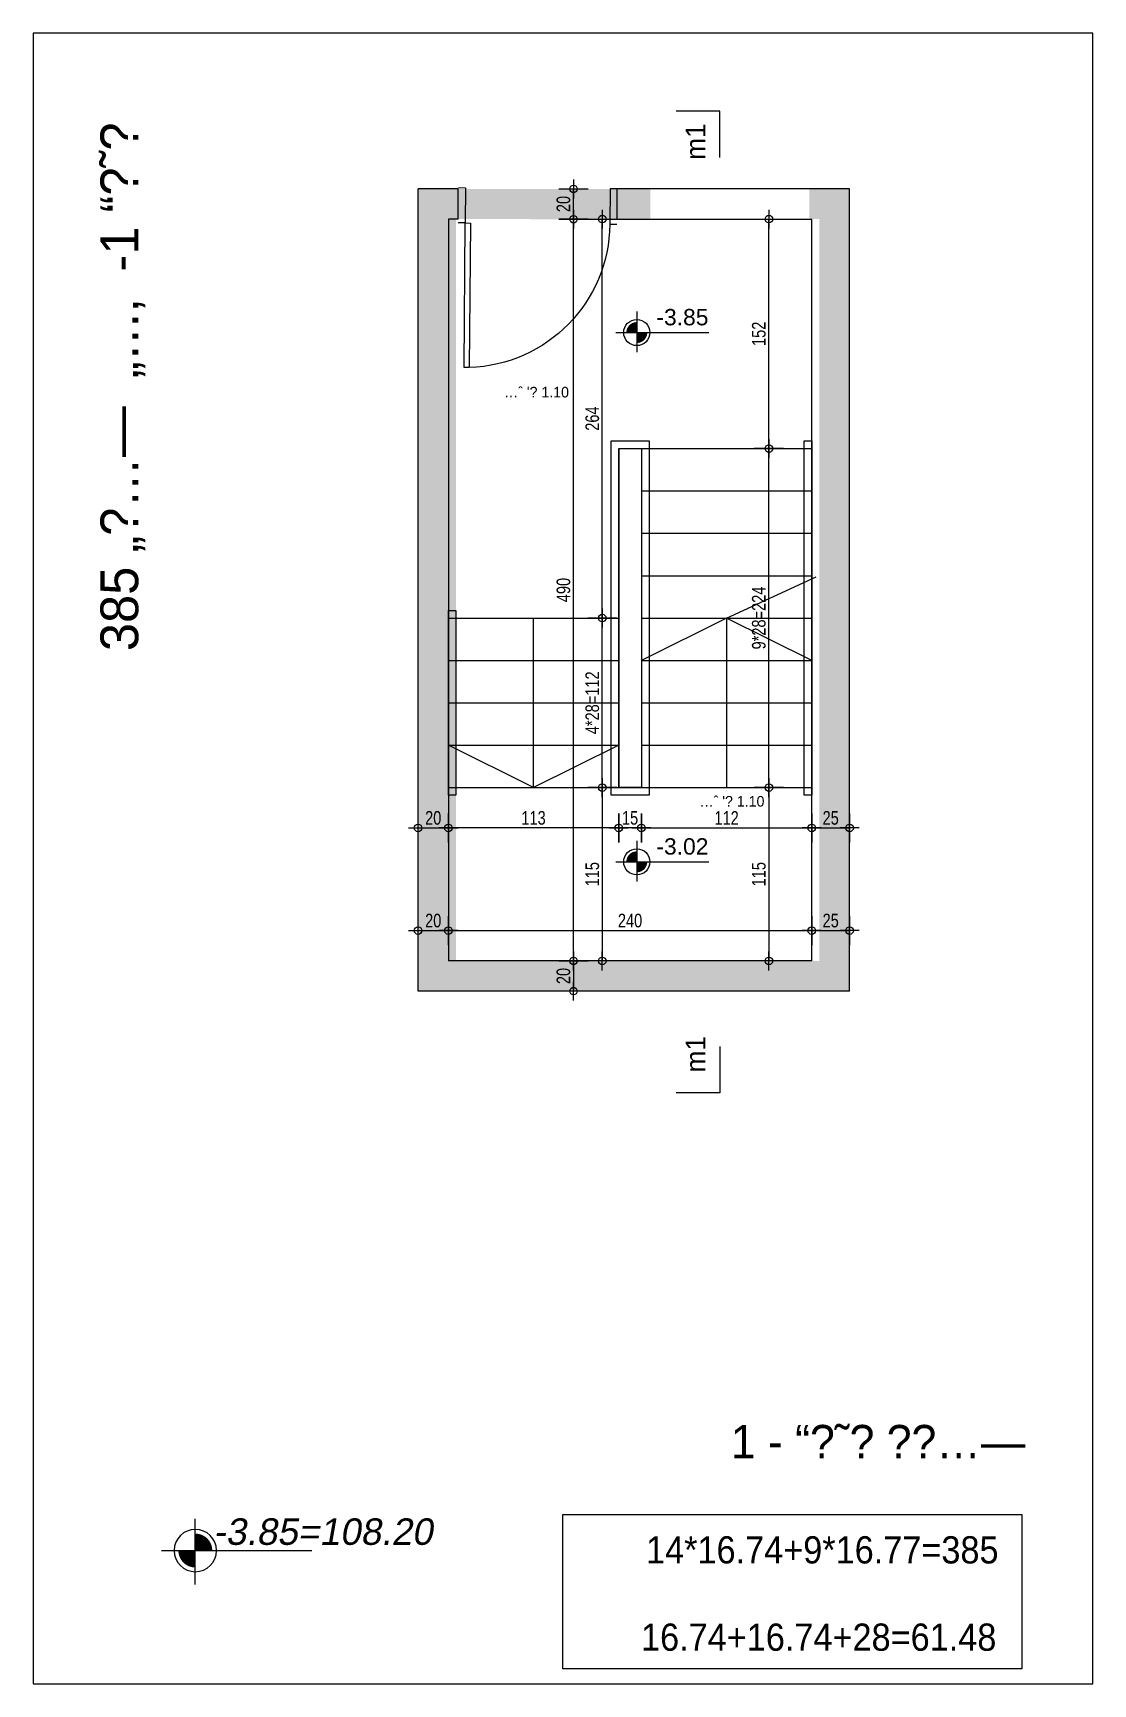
# Model space of a CAD drawing. Header units: inches. Extents: x -5298 to 11252, y 8210 to 22495.
# Drawn here: x 5617 to 6317, y 11858 to 12948 of the extents above; entities that cross this region are included whole.
import ezdxf
from ezdxf.enums import TextEntityAlignment as Align

# ---------------------------------------------------------------- set-up
doc = ezdxf.new("R2010")
doc.units = ezdxf.units.IN
doc.header["$LTSCALE"] = 11
doc.header["$MEASUREMENT"] = 0
doc.linetypes.add('HIDDEN', pattern=[0.375, 0.25, -0.125])
doc.layers.get('Defpoints').update_dxf_attribs({"color": 40})
for name, color, linetype in [('dim-100-v', 63, 'Continuous'), ('esh', 63, 'Continuous'), ('GOVA', 1, 'Continuous'), ('KAH', 160, 'Continuous'), ('MABAT', 4, 'Continuous'), ('MIFLAS', 4, 'Continuous'), ('OPENS', 6, 'Continuous'), ('TXT', 2, 'Continuous'), ('wall', 7, 'Continuous')]:
    doc.layers.add(name, color=color, linetype=linetype)
doc.layers.add('REMARKS-DS-CHANGES', color=230, linetype='HIDDEN', true_color=0xff0582)
doc.styles.add('H', font='HEB', dxfattribs={"width": 0.8})
doc.styles.add('SIMPHEB', font='SIMPHEB', dxfattribs={"height": 20})
doc.styles.get("Standard").update_dxf_attribs({"font": 'arial.ttf'})
doc.styles.add('T', font='tovana02')
doc.dimstyles.new('1-25hag', dxfattribs={"dimtxt": 9, "dimasz": 0.5, "dimexe": 0, "dimexo": 0, "dimgap": 1, "dimtad": 0, "dimdec": 0, "dimdsep": 46, "dimtxsty": 'H', "dimblk1": 'D20', "dimblk2": 'D20', "dimsah": 1, "dimcen": 0, "dimse1": 1, "dimse2": 1, "dimclrd": 256, "dimclrt": 256, "dimadec": 0, "dimazin": 0, "dimtfac": 1, "dimtdec": 0, "dimtmove": 2, "dimatfit": 3, "dimldrblk": 'D20', "dimfxl": 1, "dimtvp": 0.7333333333333333, "dimtolj": 1, "dimarcsym": 0})

# ---------------------------------------------------------------- blocks, each defined once
blk = doc.blocks.new('D090R20B')
for points in [[(4, 20), (7, 20), (7, 102), (4, 102), (4, 20)], [(0, 0), (4, 0), (4, 20), (0, 20)], [(90, 0), (86, 0), (86, 20), (90, 20)]]:
    blk.add_lwpolyline(points)
at = {"ltscale": 100}
blk.add_arc((4, 20), 82, 0, 87.90474743537615, dxfattribs=at)
blk = doc.blocks.new('PLAN00')
for p, q in [((0, 31.99999999999999), (0, -30)), ((-32, 0), (110.0000000000001, 0))]:
    blk.add_line(p, q)
at = {"const_width": 16}
for points in [[(0, 8, 0.414213562373095), (0, 8, 0.414213562373095), (-8, 0, 0.414213562373095)], [(0, -8, 0.414213562373095), (0, -8, 0.414213562373095), (8, 0, 0.414213562373095)]]:
    blk.add_lwpolyline(points, format="xyb", dxfattribs=at)
blk.add_circle((0, 0), 20)
blk.add_attdef('FLOOR', (29.39506705492386, 11.05151019174082), '', height=25)
blk = doc.blocks.new('stairs - Martef -1')
at = {"layer": 'KAH', "extrusion": (4.90799127164315e-09, 1.647104100757797e-17, 1)}
h = blk.add_hatch(color=256, dxfattribs=at)
h.dxf.hatch_style = 1
h.paths.add_polyline_path([(285.0048178322613, 0.0027207309613004), (285.0000021904707, 530.0026746342191), (258.549108017236, 530.0024488071213), (258.5492877587676, 510.0023502582917), (265.0001820921898, 510.0024088347564), (265.0046361796558, 20.00250131136272), (25.00470704957843, 20.00031973666046), (25.0001818202436, 510.000227297307), (153.5401574894786, 509.9791312391171), (153.5491081550717, 530.0014931434998), (2.235174179e-07, 530.0001130277524), (0.0563228540122509, 8.92902025953e-05)])
at = {"layer": 'MABAT', "color": 4}
for p, q in [((132.5693333145464, 358.4792148597771, 6.687412782e-07), (132.5693333627423, 134.4792149916757, 6.416685637e-07)), ((132.5693334140815, 358.4792148511624, 8.610176257e-07), (147.5693334140815, 358.4792148511624, 4.966161589e-07)), ((147.5693336197874, 358.4792148425477, 6.888925065e-07), (147.5693333627423, 134.4792149916757, 6.416685637e-07)), ((20.06933306576684, 246.4792148539564, 1.566992957e-07), (132.5693333627423, 246.4792149916757, 1.0214568471e-06)), ((20.06933306576684, 218.4792148539564, 1.566992957e-07), (132.5693333627423, 218.4792149916757, 1.0214568471e-06)), ((20.06933306576684, 190.4792148539564, 1.566992957e-07), (132.5693333627423, 190.4792149916757, 1.0214568471e-06)), ((20.06933306576684, 162.4792148539564, 1.566992957e-07), (132.5693333627423, 162.4792149916757, 1.0214568471e-06)), ((20.06933316669893, 134.4792151501169, 3.407272119e-07), (260.0693326567998, 134.4792148746783, 6.631468583e-07)), ((20.06933306576684, 134.4792149434797, -1.652329773e-07), (132.5693333627423, 134.4792150811991, 6.995245741e-07)), ((132.5693329117494, 134.4792150123976, 6.841377685e-07), (147.5693329117494, 134.4792150123976, 3.197363017e-07))]:
    blk.add_line(p, q, dxfattribs=at)
at = {"layer": 'MABAT', "color": 6}
for points, elevation in [([(152.5727650510962, 129.4813510366948), (127.5727649175387, 129.4813510320382), (127.5693333675736, 363.4792147800326), (152.569333501131, 363.4792147846892)], 2.9266914837e-06), ([(260.0691244915652, 129.4792148746783), (255.0691244397603, 129.4792150827125), (255.0693334903335, 363.4792148191482), (260.0693335421383, 363.479214611114)], 2.0473551511e-06), ([(147.5727650504268, 134.4813510357635), (132.5727649168693, 134.4813510329695), (132.5693333675736, 358.479214780964), (147.569333501131, 358.4792147837579)], 2.9266914837e-06), ([(25.05678529816214, 129.481351185008), (20.05678524635732, 129.4813513930421), (20.05699444020865, 251.4792149610585), (25.05699449201347, 251.4792147530243)], -4.610570883e-07)]:
    blk.add_lwpolyline(points, close=True, dxfattribs=dict(at, elevation=elevation))
at = {"layer": 'MABAT', "flags": 128}
for points, elevation in [([(147.5693333627423, 358.4792148511624), (260.0693331077928, 358.4792147823609)], 4.966161602e-07), ([(147.5693333627423, 330.4792149228742), (260.0693331077928, 330.4792148539564)], 6.416685637e-07), ([(147.5693333627423, 302.4792149228742), (260.0693331077928, 302.4792148539564)], 6.416685637e-07), ([(147.5693333627423, 274.4792149228742), (260.0693331077928, 274.4792148539564)], 6.416685637e-07), ([(203.8193329592468, 246.4792150886497), (262.9543622286292, 273.7133552368032)], 3.197362905e-07), ([(76.31933321425458, 134.4792149951681), (76.31933307717554, 246.4792149227578)], 2.671457984e-07), ([(260.0693331077928, 218.4792150198482), (203.8193329592468, 246.4792150886497), (147.5693328108173, 218.4792151575675)], 7.521150662e-07), ([(147.5693333627423, 246.4792149228742), (260.0693331077928, 246.4792148539564)], 6.416685637e-07), ([(203.8193329935893, 246.4792150886497), (203.8193332352675, 134.4792149779387)], 3.197362908e-07), ([(147.5693333627423, 218.4792149228742), (260.0693331077928, 218.4792148539564)], 6.416685637e-07), ([(147.5693333627423, 190.4792149228742), (260.0693331077928, 190.4792148539564)], 6.416685637e-07), ([(132.569333328458, 162.4792150639696), (76.31933317991206, 134.4792149951681), (20.06933303148253, 162.4792149262503)], 6.995245738e-07), ([(147.5693333627423, 162.4792149228742), (260.0693331077928, 162.4792148539564)], 6.416685637e-07), ([(147.5693333627423, 134.4792150123976), (260.0693331077928, 134.4792149434797)], 3.197362908e-07)]:
    blk.add_lwpolyline(points, dxfattribs=dict(at, elevation=elevation))
at = {"layer": 'wall'}
for p, q in [((0.0563228540122509, 0.0027207235107198), (0.0603554211556911, 530.0026746267686)), ((26.51127706095576, 530.00243685639), (0.0603554211556911, 530.0026746267686)), ((285.0603852346539, 530.0001130277524), (131.5112770795822, 530.0014931434998)), ((285.0556478314102, 8.88208160177e-05), (285.0603852346539, 530.0001130277524)), ((131.5110974647105, 510.0013957793126), (260.0602034069598, 510.0002273047576)), ((131.5202277451754, 509.9791312391171), (260.0693335421383, 509.9791312391171)), ((260.0557491183281, 20.00022732710931), (260.0602034069598, 510.0002273047576)), ((260.0557493008673, 20.00031969195697), (260.0602033399045, 510.000227297307)), ((260.0557493008673, 20.00031969195697), (20.0557490773499, 20.0025360310683)), ((285.0040623806417, 8.92902025953e-05), (0.0563228540122509, 0.0027207235107198))]:
    blk.add_line(p, q, dxfattribs=at)
at = {"layer": 'wall', "extrusion": (-4.907991271643151e-09, 1.647104100758429e-17, 1)}
for points, elevation in [([(26.51109747588634, 510.0023502582917), (26.51127721741796, 530.0024488071213)], -6.614659208e-07), ([(131.5110954456031, 509.7765593627701), (131.5112769827247, 530.0015051687369)], -1.461268384e-07), ([(26.51109713315964, 510.0023502955446), (20.06020327657461, 510.0024089316139), (20.0557490773499, 20.00253603851888)], -4.610570883e-07)]:
    blk.add_lwpolyline(points, dxfattribs=dict(at, elevation=elevation))
at = {"layer": 'MIFLAS'}
ref = blk.add_blockref('PLAN00', (144.5112654946279, 435.0942202867009, -4.615303477e-07), dxfattribs=dict(at, xscale=0.4320000000041911, yscale=0.4320000000041911, zscale=0.6047999999999999))
ref.add_attrib('FLOOR', '-3.85', (157.4412969934056, 439.8684726894135, -4.615303477e-07), dxfattribs={"layer": '0', "height": 10.8})
ref = blk.add_blockref('PLAN00', (144.5112654946279, 85.43866461375728, -4.615303477e-07), dxfattribs=dict(at, xscale=0.4320000000041911, yscale=0.4320000000041911, zscale=0.6047999999999999))
ref.add_attrib('FLOOR', '-3.02', (157.4412969934056, 90.21291701646987, -4.615303477e-07), dxfattribs={"layer": '0', "height": 10.8})
at = {"layer": 'OPENS', "extrusion": (-4.907991271643151e-09, 1.647104147519567e-17, 1), "xscale": -1.164604118075386, "yscale": 1.164604118075386, "zscale": 1.164604118075386, "rotation": 179.5428684212617}
blk.add_blockref('D090R20B', (26.69689843803644, 530.8154760549078, -0.3097803738033327), dxfattribs=at)
blk = doc.blocks.new('D20')
for p, q in [((12.5, 0), (-12.5, 0)), ((0, 19.23063492569599), (0, -19.23063492569599))]:
    blk.add_line(p, q)
blk.add_circle((0, 0), 5)
blk = doc.blocks.new('*D17')
at = {"layer": 'Defpoints', "color": 0, "transparency": 16777216}
for p in [(239.5782937139448, 134.5025850812672, 2.302634165e-07), (231.6634068069108, 20.00225868157577, 5.9950198e-09), (244.583981448901, 20.00225868157577)]:
    blk.add_point(p, dxfattribs=at)
at = {"layer": 'dim-100-v', "lineweight": -2, "transparency": 16777216}
blk.add_line((231.6634068069107, 134.0025850812672, 5.9950198e-09), (231.6634068069108, 20.50225868157577, 5.9950198e-09), dxfattribs=at)
at = {"layer": 'dim-100-v', "lineweight": -2, "transparency": 16777216, "xscale": 0.5, "yscale": 0.5, "zscale": 0.5}
for p, rotation in [((231.6634068069107, 134.5025850812672, 5.9950198e-09), 90), ((231.6634068069108, 20.00225868157577, 5.9950198e-09), 270)]:
    blk.add_blockref('D20', p, dxfattribs=dict(at, rotation=rotation))
at = {"layer": 'dim-100-v', "transparency": 16777216, "insert": (225.0634068069107, 77.25242188142141, 5.9950198e-09), "char_height": 9, "attachment_point": 5, "rotation": 90, "style": 'H'}
blk.add_mtext('\\A1;115', dxfattribs=at)
blk = doc.blocks.new('*D18')
at = {"layer": 'Defpoints', "color": 0, "transparency": 16777216}
for p in [(102.6400873174135, 509.9790419487983), (109.9195483258227, 509.9790419487983), (109.6347910469922, 20.00101245986298)]:
    blk.add_point(p, dxfattribs=at)
at = {"layer": 'dim-100-v', "lineweight": -2, "transparency": 16777216}
blk.add_line((102.6400873174136, 20.50101245986298), (102.6400873174135, 509.4790419487983), dxfattribs=at)
at = {"layer": 'dim-100-v', "lineweight": -2, "transparency": 16777216, "xscale": 0.5, "yscale": 0.5, "zscale": 0.5}
for p, rotation in [((102.6400873174135, 509.9790419487983), 90), ((102.6400873174136, 20.00101245986298), 270)]:
    blk.add_blockref('D20', p, dxfattribs=dict(at, rotation=rotation))
at = {"layer": 'dim-100-v', "transparency": 16777216, "insert": (96.04008731741358, 264.9900272043306), "char_height": 9, "attachment_point": 5, "rotation": 90, "style": 'H'}
blk.add_mtext('\\A1;490', dxfattribs=at)
blk = doc.blocks.new('*D19')
at = {"layer": 'Defpoints', "color": 0, "transparency": 16777216}
for p in [(102.6400873170351, 530.0010171518663), (110.4691016006983, 530.0010171518663), (109.9195483258227, 509.9790419487983)]:
    blk.add_point(p, dxfattribs=at)
at = {"layer": 'dim-100-v', "lineweight": -2, "transparency": 16777216}
blk.add_line((102.6400873170351, 510.4790419487983), (102.6400873170351, 529.5010171518663), dxfattribs=at)
at = {"layer": 'dim-100-v', "lineweight": -2, "transparency": 16777216, "xscale": 0.5, "yscale": 0.5, "zscale": 0.5}
for p, rotation in [((102.6400873170351, 530.0010171518663), 90), ((102.6400873170351, 509.9790419487983), 270)]:
    blk.add_blockref('D20', p, dxfattribs=dict(at, rotation=rotation))
at = {"layer": 'dim-100-v', "transparency": 16777216, "insert": (96.04008731703524, 519.9900295503322), "char_height": 9, "attachment_point": 5, "rotation": 90, "style": 'H'}
blk.add_mtext('\\A1;20', dxfattribs=at)
blk = doc.blocks.new('*D20')
at = {"layer": 'Defpoints', "color": 0, "transparency": 16777216}
for p in [(109.6347910469631, 20.00101245986298), (102.6400873169187, 0.0018549519591022), (109.6347448654124, 0.0018549519591033, -1.30392480196e-05)]:
    blk.add_point(p, dxfattribs=at)
at = {"layer": 'dim-100-v', "lineweight": -2, "transparency": 16777216}
blk.add_line((102.6400873169187, 19.50101245986298), (102.6400873169187, 0.5018549519591023), dxfattribs=at)
at = {"layer": 'dim-100-v', "lineweight": -2, "transparency": 16777216, "xscale": 0.5, "yscale": 0.5, "zscale": 0.5}
for p, rotation in [((102.6400873169187, 20.00101245986298), 90), ((102.6400873169187, 0.0018549519591022), 270)]:
    blk.add_blockref('D20', p, dxfattribs=dict(at, rotation=rotation))
at = {"layer": 'dim-100-v', "transparency": 16777216, "insert": (96.04008731691869, 10.00143370591101), "char_height": 9, "attachment_point": 5, "rotation": 90, "style": 'H'}
blk.add_mtext('\\A1;20', dxfattribs=at)
blk = doc.blocks.new('*D21')
at = {"layer": 'Defpoints', "color": 0, "transparency": 16777216}
for p in [(121.6792848492042, 246.4791256882019, 9.381808827e-07), (121.6792848506303, 246.4791256882019, 5.9950198e-09), (121.679284677317, 134.5025852187537, 5.9950198e-09)]:
    blk.add_point(p, dxfattribs=at)
at = {"layer": 'dim-100-v', "lineweight": -2, "transparency": 16777216}
blk.add_line((121.6792848506303, 135.0025852187537, 5.9950198e-09), (121.6792848506303, 245.9791256882019, 5.9950198e-09), dxfattribs=at)
at = {"layer": 'dim-100-v', "lineweight": -2, "transparency": 16777216, "xscale": 0.5, "yscale": 0.5, "zscale": 0.5}
for p, rotation in [((121.6792848506303, 246.4791256882019, 5.9950198e-09), 90), ((121.6792848506303, 134.5025852187537, 5.9950198e-09), 270)]:
    blk.add_blockref('D20', p, dxfattribs=dict(at, rotation=rotation))
at = {"layer": 'dim-100-v', "transparency": 16777216, "insert": (115.0792848506303, 190.4908554534777, 5.9950198e-09), "char_height": 9, "attachment_point": 5, "rotation": 90, "style": 'H'}
blk.add_mtext('\\A1;4*28=112', dxfattribs=at)
blk = doc.blocks.new('*D22')
at = {"layer": 'Defpoints', "color": 0, "transparency": 16777216}
for p in [(129.5941715847003, 134.5025850812672, 2.302634165e-07), (121.679284677899, 20.00225868157577, 5.9950198e-09), (134.5998593196564, 20.00225868157577)]:
    blk.add_point(p, dxfattribs=at)
at = {"layer": 'dim-100-v', "lineweight": -2, "transparency": 16777216}
blk.add_line((121.679284677899, 134.0025850812672, 5.9950198e-09), (121.679284677899, 20.50225868157577, 5.9950198e-09), dxfattribs=at)
at = {"layer": 'dim-100-v', "lineweight": -2, "transparency": 16777216, "xscale": 0.5, "yscale": 0.5, "zscale": 0.5}
for p, rotation in [((121.679284677899, 134.5025850812672, 5.9950198e-09), 90), ((121.679284677899, 20.00225868157577, 5.9950198e-09), 270)]:
    blk.add_blockref('D20', p, dxfattribs=dict(at, rotation=rotation))
at = {"layer": 'dim-100-v', "transparency": 16777216, "insert": (115.079284677899, 77.25242188142145, 5.9950198e-09), "char_height": 9, "attachment_point": 5, "rotation": 90, "style": 'H'}
blk.add_mtext('\\A1;115', dxfattribs=at)
blk = doc.blocks.new('*D23')
at = {"layer": 'Defpoints', "color": 0, "transparency": 16777216}
for p in [(260.0040619462961, 134.5025850503007, 5.202557314e-07), (284.9992340790341, 107.8217760839034), (284.9992340790341, 87.8215452071745)]:
    blk.add_point(p, dxfattribs=at)
at = {"layer": 'dim-100-v', "lineweight": -2, "transparency": 16777216}
blk.add_line((260.5040619462961, 107.8217760839034), (284.4992340790341, 107.8217760839034), dxfattribs=at)
at = {"layer": 'dim-100-v', "lineweight": -2, "transparency": 16777216, "xscale": 0.5, "yscale": 0.5, "zscale": 0.5, "rotation": 180}
blk.add_blockref('D20', (260.0040619462961, 107.8217760839034), dxfattribs=at)
at = {"layer": 'dim-100-v', "lineweight": -2, "transparency": 16777216, "xscale": 0.5, "yscale": 0.5, "zscale": 0.5}
blk.add_blockref('D20', (284.9992340790341, 107.8217760839034), dxfattribs=at)
at = {"layer": 'dim-100-v', "transparency": 16777216, "insert": (272.5016480126651, 114.4217760839034), "char_height": 9, "attachment_point": 5, "style": 'H'}
blk.add_mtext('\\A1;25', dxfattribs=at)
blk = doc.blocks.new('*D24')
at = {"layer": 'Defpoints', "color": 0, "transparency": 16777216}
for p in [(147.5040623492678, 134.5025850672973, 8.79336333e-07), (260.0040619462961, 134.5025850503007, 5.202557314e-07), (260.0040619462961, 107.822003331501, 5.9950194e-09)]:
    blk.add_point(p, dxfattribs=at)
at = {"layer": 'dim-100-v', "lineweight": -2, "transparency": 16777216}
blk.add_line((148.0040623492678, 107.822003331501, 5.9950194e-09), (259.5040619462961, 107.822003331501, 5.9950194e-09), dxfattribs=at)
at = {"layer": 'dim-100-v', "lineweight": -2, "transparency": 16777216, "xscale": 0.5, "yscale": 0.5, "zscale": 0.5, "rotation": 180}
blk.add_blockref('D20', (147.5040623492678, 107.822003331501, 5.9950194e-09), dxfattribs=at)
at = {"layer": 'dim-100-v', "lineweight": -2, "transparency": 16777216, "xscale": 0.5, "yscale": 0.5, "zscale": 0.5}
blk.add_blockref('D20', (260.0040619462961, 107.822003331501, 5.9950194e-09), dxfattribs=at)
at = {"layer": 'dim-100-v', "transparency": 16777216, "insert": (203.754062147782, 114.422003331501, 5.9950194e-09), "char_height": 9, "attachment_point": 5, "style": 'H'}
blk.add_mtext('\\A1;112', dxfattribs=at)
blk = doc.blocks.new('*D25')
at = {"layer": 'Defpoints', "color": 0, "transparency": 16777216}
for p in [(19.99942616585759, 134.5025850503007, 3.52508297e-08), (19.99942616585759, 107.8217760839034), (0.0001521533413325, 87.82168296608143)]:
    blk.add_point(p, dxfattribs=at)
at = {"layer": 'dim-100-v', "lineweight": -2, "transparency": 16777216}
blk.add_line((0.5001521533413337, 107.8217760839034), (19.49942616585759, 107.8217760839034), dxfattribs=at)
at = {"layer": 'dim-100-v', "lineweight": -2, "transparency": 16777216, "xscale": 0.5, "yscale": 0.5, "zscale": 0.5, "rotation": 180}
blk.add_blockref('D20', (0.0001521533413337, 107.8217760839034), dxfattribs=at)
at = {"layer": 'dim-100-v', "lineweight": -2, "transparency": 16777216, "xscale": 0.5, "yscale": 0.5, "zscale": 0.5}
blk.add_blockref('D20', (19.99942616585759, 107.8217760839034), dxfattribs=at)
at = {"layer": 'dim-100-v', "transparency": 16777216, "insert": (9.999789159599459, 114.4217760839034), "char_height": 9, "attachment_point": 5, "style": 'H'}
blk.add_mtext('\\A1;20', dxfattribs=at)
blk = doc.blocks.new('*D26')
at = {"layer": 'Defpoints', "color": 0, "transparency": 16777216}
for p in [(132.5040617501363, 134.5025851192186, 8.846572092e-07), (147.5040623492678, 134.5025850672973, 8.79336333e-07), (132.5040617501363, 107.822003331501, 5.9950194e-09)]:
    blk.add_point(p, dxfattribs=at)
at = {"layer": 'dim-100-v', "lineweight": -2, "transparency": 16777216}
blk.add_line((147.0040623492678, 107.822003331501, 5.9950194e-09), (133.0040617501363, 107.822003331501, 5.9950194e-09), dxfattribs=at)
at = {"layer": 'dim-100-v', "lineweight": -2, "transparency": 16777216, "xscale": 0.5, "yscale": 0.5, "zscale": 0.5, "rotation": 180}
blk.add_blockref('D20', (132.5040617501363, 107.822003331501, 5.9950194e-09), dxfattribs=at)
at = {"layer": 'dim-100-v', "lineweight": -2, "transparency": 16777216, "xscale": 0.5, "yscale": 0.5, "zscale": 0.5}
blk.add_blockref('D20', (147.5040623492678, 107.822003331501, 5.9950194e-09), dxfattribs=at)
at = {"layer": 'dim-100-v', "transparency": 16777216, "insert": (140.004062049702, 114.422003331501, 5.9950194e-09), "char_height": 9, "attachment_point": 5, "style": 'H'}
blk.add_mtext('\\A1;15', dxfattribs=at)
blk = doc.blocks.new('*D27')
at = {"layer": 'Defpoints', "color": 0, "transparency": 16777216}
for p in [(19.99942616585759, 134.5025850503007, 3.52508297e-08), (132.5040617501363, 134.5025851192186, 8.846572092e-07), (19.99942616585759, 107.822003331501, 5.9950194e-09)]:
    blk.add_point(p, dxfattribs=at)
at = {"layer": 'dim-100-v', "lineweight": -2, "transparency": 16777216}
blk.add_line((132.0040617501363, 107.822003331501, 5.9950194e-09), (20.49942616585759, 107.822003331501, 5.9950194e-09), dxfattribs=at)
at = {"layer": 'dim-100-v', "lineweight": -2, "transparency": 16777216, "xscale": 0.5, "yscale": 0.5, "zscale": 0.5, "rotation": 180}
blk.add_blockref('D20', (19.99942616585759, 107.822003331501, 5.9950194e-09), dxfattribs=at)
at = {"layer": 'dim-100-v', "lineweight": -2, "transparency": 16777216, "xscale": 0.5, "yscale": 0.5, "zscale": 0.5}
blk.add_blockref('D20', (132.5040617501363, 107.822003331501, 5.9950194e-09), dxfattribs=at)
at = {"layer": 'dim-100-v', "transparency": 16777216, "insert": (76.25174395799695, 114.422003331501, 5.9950194e-09), "char_height": 9, "attachment_point": 5, "style": 'H'}
blk.add_mtext('\\A1;113', dxfattribs=at)
blk = doc.blocks.new('*D28')
at = {"layer": 'Defpoints', "color": 0, "transparency": 16777216}
for p in [(284.9992340790341, 40.00023041071836), (259.9992340810713, 20.00023040350061), (284.9992340790341, 19.99999953398947)]:
    blk.add_point(p, dxfattribs=at)
at = {"layer": 'dim-100-v', "lineweight": -2, "transparency": 16777216}
blk.add_line((260.4992340810713, 40.00023041071836), (284.4992340790341, 40.00023041071836), dxfattribs=at)
at = {"layer": 'dim-100-v', "lineweight": -2, "transparency": 16777216, "xscale": 0.5, "yscale": 0.5, "zscale": 0.5, "rotation": 180}
blk.add_blockref('D20', (259.9992340810713, 40.00023041071836), dxfattribs=at)
at = {"layer": 'dim-100-v', "lineweight": -2, "transparency": 16777216, "xscale": 0.5, "yscale": 0.5, "zscale": 0.5}
blk.add_blockref('D20', (284.9992340790341, 40.00023041071836), dxfattribs=at)
at = {"layer": 'dim-100-v', "transparency": 16777216, "insert": (272.4992340800527, 46.60023041071836), "char_height": 9, "attachment_point": 5, "style": 'H'}
blk.add_mtext('\\A1;25', dxfattribs=at)
blk = doc.blocks.new('*D29')
at = {"layer": 'Defpoints', "color": 0, "transparency": 16777216}
for p in [(259.9992340810713, 40.00045765831601, 5.9950194e-09), (19.99942622301751, 20.00241204269696, -4.610570879e-07), (259.9992340810713, 20.00023040350061)]:
    blk.add_point(p, dxfattribs=at)
at = {"layer": 'dim-100-v', "lineweight": -2, "transparency": 16777216}
blk.add_line((20.49942622301751, 40.00045765831601, 5.9950194e-09), (259.4992340810713, 40.00045765831601, 5.9950194e-09), dxfattribs=at)
at = {"layer": 'dim-100-v', "lineweight": -2, "transparency": 16777216, "xscale": 0.5, "yscale": 0.5, "zscale": 0.5, "rotation": 180}
blk.add_blockref('D20', (19.99942622301751, 40.00045765831601, 5.9950194e-09), dxfattribs=at)
at = {"layer": 'dim-100-v', "lineweight": -2, "transparency": 16777216, "xscale": 0.5, "yscale": 0.5, "zscale": 0.5}
blk.add_blockref('D20', (259.9992340810713, 40.00045765831601, 5.9950194e-09), dxfattribs=at)
at = {"layer": 'dim-100-v', "transparency": 16777216, "insert": (139.9993301520444, 46.60045765831601, 5.9950194e-09), "char_height": 9, "attachment_point": 5, "style": 'H'}
blk.add_mtext('\\A1;240', dxfattribs=at)
blk = doc.blocks.new('*D30')
at = {"layer": 'Defpoints', "color": 0, "transparency": 16777216}
for p in [(19.99942622301751, 40.00023041071836), (0.0001521533413325, 20.0001372928964), (19.99942622301751, 20.00241204269696, -4.610570879e-07)]:
    blk.add_point(p, dxfattribs=at)
at = {"layer": 'dim-100-v', "lineweight": -2, "transparency": 16777216}
blk.add_line((0.5001521533413337, 40.00023041071836), (19.49942622301751, 40.00023041071836), dxfattribs=at)
at = {"layer": 'dim-100-v', "lineweight": -2, "transparency": 16777216, "xscale": 0.5, "yscale": 0.5, "zscale": 0.5, "rotation": 180}
blk.add_blockref('D20', (0.0001521533413337, 40.00023041071836), dxfattribs=at)
at = {"layer": 'dim-100-v', "lineweight": -2, "transparency": 16777216, "xscale": 0.5, "yscale": 0.5, "zscale": 0.5}
blk.add_blockref('D20', (19.99942622301751, 40.00023041071836), dxfattribs=at)
at = {"layer": 'dim-100-v', "transparency": 16777216, "insert": (9.99978918817942, 46.60023041071836), "char_height": 9, "attachment_point": 5, "style": 'H'}
blk.add_mtext('\\A1;20', dxfattribs=at)
blk = doc.blocks.new('*D31')
at = {"layer": 'Defpoints', "color": 0, "transparency": 16777216}
for p in [(231.6634068067652, 358.4791255005404, 2.9975101e-09), (231.6634068077257, 358.4791255005404, 5.9950198e-09), (231.6634068065615, 134.5025852187537, 5.9950198e-09)]:
    blk.add_point(p, dxfattribs=at)
at = {"layer": 'dim-100-v', "lineweight": -2, "transparency": 16777216}
blk.add_line((231.6634068077257, 135.0025852187537, 5.9950198e-09), (231.6634068077257, 357.9791255005404, 5.9950198e-09), dxfattribs=at)
at = {"layer": 'dim-100-v', "lineweight": -2, "transparency": 16777216, "xscale": 0.5, "yscale": 0.5, "zscale": 0.5}
for p, rotation in [((231.6634068077257, 358.4791255005404, 5.9950198e-09), 90), ((231.6634068077257, 134.5025852187537, 5.9950198e-09), 270)]:
    blk.add_blockref('D20', p, dxfattribs=dict(at, rotation=rotation))
at = {"layer": 'dim-100-v', "transparency": 16777216, "insert": (225.0634068077257, 246.490855359647, 5.9950198e-09), "char_height": 9, "attachment_point": 5, "rotation": 90, "style": 'H'}
blk.add_mtext('\\A1;9*28=224', dxfattribs=at)
blk = doc.blocks.new('*D32')
at = {"layer": 'Defpoints', "color": 0, "transparency": 16777216}
for p in [(231.6634068072309, 510.0022610058079, 2.9975101e-09), (258.4929649042898, 510.0022610058079, -4.640545976e-07), (246.7161982641557, 358.4791255003075, 4.966161606e-07)]:
    blk.add_point(p, dxfattribs=at)
at = {"layer": 'dim-100-v', "lineweight": -2, "transparency": 16777216}
blk.add_line((231.6634068072309, 358.9791255003075, 2.9975101e-09), (231.6634068072309, 509.5022610058079, 2.9975101e-09), dxfattribs=at)
at = {"layer": 'dim-100-v', "lineweight": -2, "transparency": 16777216, "xscale": 0.5, "yscale": 0.5, "zscale": 0.5}
for p, rotation in [((231.6634068072309, 510.0022610058079, 2.9975101e-09), 90), ((231.6634068072309, 358.4791255003075, 2.9975101e-09), 270)]:
    blk.add_blockref('D20', p, dxfattribs=dict(at, rotation=rotation))
at = {"layer": 'dim-100-v', "transparency": 16777216, "insert": (225.063406807231, 434.2406932530575, 2.9975101e-09), "char_height": 9, "attachment_point": 5, "rotation": 90, "style": 'H'}
blk.add_mtext('\\A1;152', dxfattribs=at)
blk = doc.blocks.new('*D33')
at = {"layer": 'Defpoints', "color": 0, "transparency": 16777216}
for p in [(121.6792846788013, 510.0022610058078, 2.9975101e-09), (148.5088427755109, 510.0022610058079, -4.640545976e-07), (132.5130104846322, 246.4791256355821, 6.552049214e-07)]:
    blk.add_point(p, dxfattribs=at)
at = {"layer": 'dim-100-v', "lineweight": -2, "transparency": 16777216}
blk.add_line((121.6792846788013, 246.9791256355821, 2.9975101e-09), (121.6792846788013, 509.5022610058078, 2.9975101e-09), dxfattribs=at)
at = {"layer": 'dim-100-v', "lineweight": -2, "transparency": 16777216, "xscale": 0.5, "yscale": 0.5, "zscale": 0.5}
for p, rotation in [((121.6792846788013, 510.0022610058078, 2.9975101e-09), 90), ((121.6792846788013, 246.4791256355821, 2.9975101e-09), 270)]:
    blk.add_blockref('D20', p, dxfattribs=dict(at, rotation=rotation))
at = {"layer": 'dim-100-v', "transparency": 16777216, "insert": (115.0792846788014, 378.2406933206949, 2.9975101e-09), "char_height": 9, "attachment_point": 5, "rotation": 90, "style": 'H'}
blk.add_mtext('\\A1;264', dxfattribs=at)
blk = doc.blocks.new('m1_1')
at = {"layer": 'TXT', "ltscale": 100, "elevation": -5.99502e-09}
for points in [[(17.08009512105491, 764.2888780715875), (17.05036437429953, 794.9582626891788), (-11.91588153049815, 794.930182956392)], [(17.07676485541742, 176.9813189381966), (17.10649560205638, 146.3119343206054), (-11.85975030262489, 146.2838545880513)]]:
    blk.add_lwpolyline(points, dxfattribs=at)
at = {"layer": 'TXT', "ltscale": 100, "style": 'T'}
for p in [(7.443676093418617, 786.8882482269546, -2.093419364e-07), (7.455452369933482, 183.9972141319886, -2.093419364e-07)]:
    blk.add_text('m1', height=13, rotation=90.05554221990542, dxfattribs=at).set_placement(p, align=Align.RIGHT)
blk = doc.blocks.new('dim - martef -1')
at = {"layer": 'esh', "style": 'SIMPHEB'}
for p in [(99.65892296802485, 392.231054919539, 5.9950198e-09), (228.7343219311733, 121.9269656579709, 5.9950198e-09)]:
    blk.add_text("…ˆ '\x8e 1.10", height=7, rotation=3.601857212e-07, dxfattribs=at).set_placement(p, align=Align.RIGHT)
at = {"layer": 'dim-100-v'}
for base, p1, p2, angle, picture, middle in [((102.6400873170351, 530.0010171518663), (109.9195483258227, 509.9790419487981), (110.4691016006982, 530.0010171518661), 90, '*D19', (96.04008731703524, 519.9900295503322)), ((102.6400873174135, 509.9790419487983), (109.6347910469922, 20.00101245986298), (109.9195483258227, 509.9790419487981), 90, '*D18', (96.04008731741358, 264.9900272043306)), ((121.6792846788013, 510.0022610058078, 2.9975101e-09), (132.5130104846321, 246.479125635582, 6.552049214e-07), (148.5088427755109, 510.0022610058077, -4.640545976e-07), 90, '*D33', (115.0792846788014, 378.2406933206949, 2.9975101e-09)), ((231.6634068072309, 510.0022610058079, 2.9975101e-09), (246.7161982641555, 358.4791255003074, 4.966161606e-07), (258.4929649042897, 510.0022610058077, -4.640545976e-07), 90, '*D32', (225.063406807231, 434.2406932530575, 2.9975101e-09)), ((19.99942616585759, 107.8217760839034), (0.0001521533413325, 87.82168296608143), (19.99942616585759, 134.5025850503007, 3.52508297e-08), 180, '*D25', (9.999789159599459, 114.4217760839034)), ((19.99942616585759, 107.822003331501, 5.9950194e-09), (132.5040617501363, 134.5025851192186, 8.846572092e-07), (19.99942616585759, 134.5025850503007, 3.52508297e-08), 180, '*D27', (76.25174395799695, 114.422003331501, 5.9950194e-09)), ((121.679284677899, 20.00225868157577, 5.9950198e-09), (129.5941715847002, 134.5025850812672, 2.302634165e-07), (134.5998593196564, 20.00225868157577), 90, '*D22', (115.079284677899, 77.25242188142145, 5.9950198e-09)), ((132.5040617501363, 107.822003331501, 5.9950194e-09), (147.5040623492678, 134.5025850672973, 8.79336333e-07), (132.5040617501363, 134.5025851192186, 8.846572092e-07), 180, '*D26', (140.004062049702, 114.422003331501, 5.9950194e-09)), ((260.0040619462961, 107.822003331501, 5.9950194e-09), (147.5040623492678, 134.5025850672973, 8.79336333e-07), (260.0040619462961, 134.5025850503007, 5.202557314e-07), 180, '*D24', (203.754062147782, 114.422003331501, 5.9950194e-09)), ((231.6634068069108, 20.00225868157577, 5.9950198e-09), (239.5782937139447, 134.5025850812672, 2.302634165e-07), (244.5839814489009, 20.00225868157577), 90, '*D17', (225.0634068069107, 77.25242188142141, 5.9950198e-09)), ((284.9992340790341, 107.8217760839034), (260.0040619462961, 134.5025850503007, 5.202557314e-07), (284.9992340790341, 87.8215452071745), 180, '*D23', (272.5016480126651, 114.4217760839034)), ((19.99942622301751, 40.00023041071836), (0.0001521533413325, 20.0001372928964), (19.99942622301751, 20.00241204269696, -4.610570879e-07), 180, '*D30', (9.99978918817942, 46.60023041071836)), ((259.9992340810713, 40.00045765831601, 5.9950194e-09), (19.99942622301751, 20.00241204269696, -4.610570879e-07), (259.9992340810713, 20.00023040350061), 180, '*D29', (139.9993301520444, 46.60045765831601, 5.9950194e-09)), ((284.9992340790341, 40.00023041071836), (259.9992340810713, 20.00023040350061), (284.9992340790341, 19.99999953398947), 180, '*D28', (272.4992340800527, 46.60023041071836)), ((102.6400873169187, 0.0018549519591022), (109.6347910469631, 20.00101245986298), (109.6347448654124, 0.0018549519591033, -1.30392480196e-05), 90, '*D20', (96.04008731691869, 10.00143370591101))]:
    dim = blk.add_linear_dim(base=base, p1=p1, p2=p2, angle=angle, dimstyle='1-25hag', dxfattribs=at)
    dim.commit()
    dim.dimension.update_dxf_attribs({"geometry": picture, "text_midpoint": middle})
for base, p1, p2, text, picture, middle in [((231.6634068077257, 358.4791255005404, 5.9950198e-09), (231.6634068065614, 134.5025852187537, 5.9950198e-09), (231.6634068067651, 358.4791255005402, 2.9975101e-09), '9*28=<>', '*D31', (225.0634068077257, 246.490855359647, 5.9950198e-09)), ((121.6792848506303, 246.4791256882019, 5.9950198e-09), (121.6792846773169, 134.5025852187537, 5.9950198e-09), (121.6792848492041, 246.4791256882017, 9.381808827e-07), '4*28=<>', '*D21', (115.0792848506303, 190.4908554534777, 5.9950198e-09))]:
    dim = blk.add_linear_dim(base=base, p1=p1, p2=p2, angle=90, text=text, dimstyle='1-25hag', dxfattribs=at)
    dim.commit()
    dim.dimension.update_dxf_attribs({"geometry": picture, "text_midpoint": middle})

msp = doc.modelspace()

# ---------------------------------------------------------------- linework, layer by layer
at = {"layer": 'MABAT'}
msp.add_lwpolyline([(5616.863579959172, 11857.69820457498), (6316.863579959172, 11857.69820457498), (6316.863579959143, 12948.35847264271), (5616.863579959143, 12948.35847264271)], close=True, dxfattribs=at)
at = {"layer": 'TXT', "elevation": -0.0002785020659516}
msp.add_lwpolyline([(5966.658979578642, 11969.72944384265), (6269.803698267555, 11969.72944384265), (6269.803698267555, 11867.77962587714), (5966.658979578642, 11867.77962587714)], close=True, dxfattribs=at)
msp.add_lwpolyline([(5966.658979578642, 11969.72944384265), (6269.803698267555, 11969.72944384265), (6269.803698267555, 11867.77962587714), (5966.658979578642, 11867.77962587714)], close=True, dxfattribs=at)

# ---------------------------------------------------------------- block references
at = {"layer": 'GOVA', "color": 1}
for name, p in [('m1_1', (6053.409374172828, 12101.82905007734)), ('dim - martef -1', (5871.153070951405, 12315.39341297022, -2.9975101e-09))]:
    msp.add_blockref(name, p, dxfattribs=at)
at = {"layer": 'MIFLAS', "extrusion": (-2.138990961709854e-09, 2.302240672493474e-09, 1)}
ref = msp.add_blockref('PLAN00', (5724.045127026504, 11945.84266133686, 0.0008606946876843), dxfattribs=dict(at, xscale=-0.7, yscale=0.7, zscale=0.7, rotation=180))
ref.add_attrib('FLOOR', '-3.85=108.20', (5735.909046866524, 11949.59950254355, 0.000860284586702), dxfattribs={"layer": '0', "height": 17.49999999988019, "oblique": 10})
at = {"layer": 'REMARKS-DS-CHANGES'}
msp.add_blockref('stairs - Martef -1', (5871.096748097392, 12315.39332368002, -2.9975097e-09), dxfattribs=at)

# ---------------------------------------------------------------- texts
at = {"layer": 'TXT', "ltscale": 100, "style": 'T'}
msp.add_text('385 „\x8e…—  „…‚  -1 “\x9a˜\x8e', height=25, rotation=90, dxfattribs=at).set_placement((5686.374181019841, 12889.28207129029), align=Align.RIGHT)
msp.add_text('1 - “\x9a˜\x8e \x9a\x8e…—', height=22, dxfattribs=at).set_placement((6272.250940188183, 12006.83075300288), align=Align.RIGHT)
at = {"layer": 'TXT', "width": 0.9}
for s, p in [('14*16.74+9*16.77=385', (6254.505637782742, 11937.30407006606, -0.0002785020659516)), ('16.74+16.74+28=61.48', (6253.073816392338, 11879.6341966919, -0.0002785020659516))]:
    msp.add_text(s, height=18, dxfattribs=at).set_placement(p, align=Align.RIGHT)

doc.saveas('drawing.dxf')
